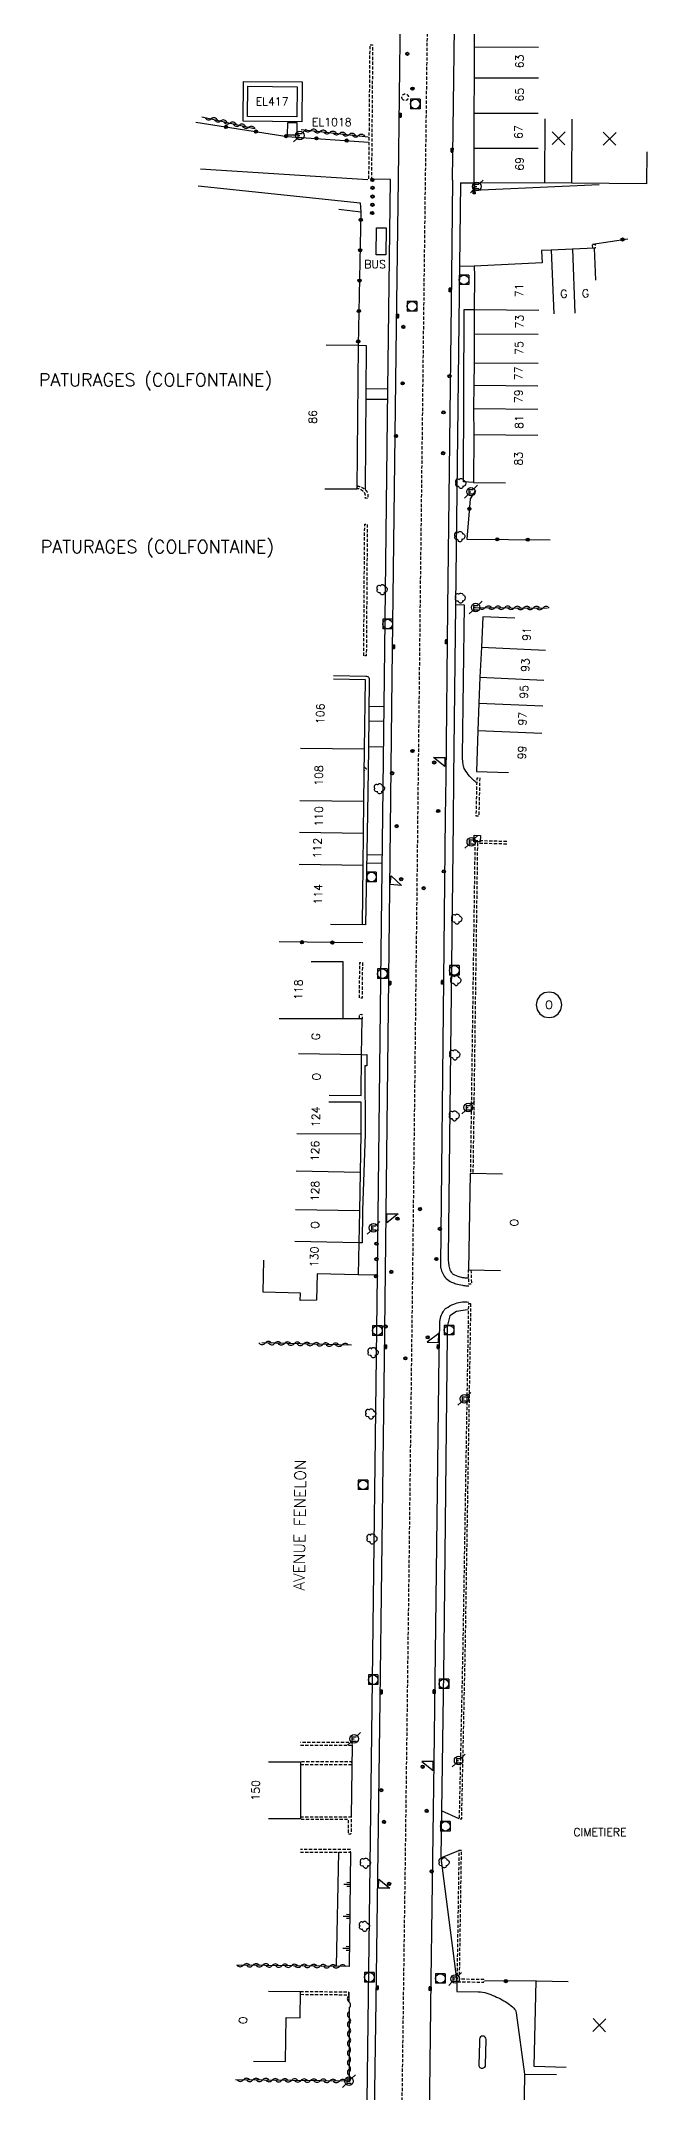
# Model space of a CAD drawing. Header units: millimetres. Extents: x 114000 to 119599, y 121000 to 124063.
# Drawn here: x 114014.6 to 114109.3, y 121495.6 to 121816.2 of the extents above; entities that cross this region are included whole.
import ezdxf
from ezdxf.enums import TextEntityAlignment as Align

# ---------------------------------------------------------------- set-up
doc = ezdxf.new("R2010")
doc.units = ezdxf.units.MM
doc.linetypes.add('DASHED', pattern=[0.75, 0.5, -0.25])
doc.layers.get('0').update_dxf_attribs({"linetype": 'CONTINUOUS'})
for name, color, linetype in [('W0001', 6, 'DASHED'), ('W0008', 7, 'CONTINUOUS'), ('W0100', 7, 'CONTINUOUS'), ('W0112', 1, 'DASHED'), ('W0211', 2, 'CONTINUOUS'), ('W0300', 7, 'CONTINUOUS'), ('W0310', 3, 'CONTINUOUS'), ('W0322', 7, 'CONTINUOUS'), ('W0400', 7, 'CONTINUOUS'), ('W0420', 7, 'CONTINUOUS'), ('W0471', 7, 'CONTINUOUS'), ('W0980', 7, 'CONTINUOUS'), ('W0984', 7, 'CONTINUOUS'), ('W0989', 7, 'CONTINUOUS'), ('W0991', 7, 'CONTINUOUS'), ('W1102', 7, 'CONTINUOUS')]:
    doc.layers.add(name, color=color, linetype=linetype)
doc.styles.get("Standard").update_dxf_attribs({"font": 'romans.shx', "width": 0.85})

# ---------------------------------------------------------------- blocks, each defined once
blk = doc.blocks.new('t310o')
at = {"color": 0, "linetype": 'Continuous'}
for centre, start, end in [((-0.5, 0.38), 216.8699, 323.1304), ((0.5, -0.37), 36.8699, 143.1303)]:
    blk.add_arc(centre, 0.625, start, end, dxfattribs=at)
blk = doc.blocks.new('t322o')
at = {"color": 0, "linetype": 'Continuous'}
for radius in [0.25, 0.15]:
    blk.add_circle((0, 0), radius, dxfattribs=at)
blk = doc.blocks.new('t991o')
at = {"color": 0, "linetype": 'Continuous'}
for p, q in [((-1, 1), (1, -1)), ((-1, -1), (1, 1))]:
    blk.add_line(p, q, dxfattribs=at)
blk = doc.blocks.new('t211o')
at = {"color": 0, "linetype": 'Continuous'}
for p, q in [((-0.29, 0.5), (-0.29, 0)), ((0, 1), (0, 0)), ((0.29, 0.5), (0.29, 0))]:
    blk.add_line(p, q, dxfattribs=at)
blk = doc.blocks.new('T471')
for p, q in [((-0.333334, 0.333334), (-0.333334, -0.333334)), ((-0.333334, 0.333334), (0.333334, 0.333334)), ((-0.333334, 0), (0, 0)), ((0.500001, 0.500001), (1.000002, 1.000002)), ((-0.500001, -0.500001), (-1.000002, -1.000002)), ((-0.333334, -0.333334), (0.333334, -0.333334))]:
    blk.add_line(p, q)
blk.add_ellipse((0, 0), major_axis=(0.471405, 0.471405), ratio=1, start_param=5.4977871438, end_param=11.780972451)
blk = doc.blocks.new('T400')
for p, q in [((-0.15, 0.3), (0.15, 0.3)), ((-0.15, -0.25), (-0.15, 0.3)), ((-0.15, 0.15), (0.15, 0.15)), ((-0.15, 0), (0.15, 0)), ((0.15, 0.3), (0.15, -0.25)), ((-0.15, -0.15), (0.15, -0.15)), ((-0.15, -0.25), (-0.15, -0.3)), ((-0.15, -0.3), (0.15, -0.3)), ((0.15, -0.3), (0.15, -0.25))]:
    blk.add_line(p, q)
blk = doc.blocks.new('T420')
for p, q in [((0.75, 0.75), (-0.75, 0.75)), ((-0.75, 0.75), (-0.75, -0.75)), ((0.75, 0.75), (0.75, -0.75)), ((0.75, -0.75), (-0.75, -0.75))]:
    blk.add_line(p, q)
blk.add_ellipse((0, 0), major_axis=(-0.53, 0.53), ratio=1, start_param=3.926991, end_param=10.210176)
blk = doc.blocks.new('T300')
for p, q in [((-0.8, 0.51), (-0.86, 0.34)), ((-0.86, 0.34), (-0.86, 0.17)), ((-0.86, 0.17), (-0.74, 0.06)), ((-0.69, 0.63), (-0.8, 0.51)), ((-0.8, -0.06), (-0.74, 0.06)), ((-0.74, 0.06), (-0.69, 0.11)), ((-0.57, 0.69), (-0.69, 0.63)), ((-0.46, 0.69), (-0.57, 0.69)), ((-0.29, 0.63), (-0.46, 0.69)), ((-0.29, 0.63), (-0.17, 0.74)), ((-0.23, 0.57), (-0.29, 0.63)), ((-0.17, 0.74), (-0.06, 0.8)), ((-0.06, 0.8), (0.06, 0.8)), ((0.06, 0.8), (0.23, 0.74)), ((0.23, 0.74), (0.34, 0.63)), ((0.34, 0.63), (0.4, 0.51)), ((0.46, 0.46), (0.34, 0.46)), ((0.4, 0.51), (0.4, 0.46)), ((0.57, 0.4), (0.46, 0.46)), ((0.57, 0.4), (0.69, 0.29)), ((0.69, 0.29), (0.74, 0.17)), ((0.74, 0.06), (0.69, -0.17)), ((0.74, 0.17), (0.74, 0.06)), ((-0.8, -0.17), (-0.8, -0.06)), ((-0.8, -0.23), (-0.8, -0.17)), ((-0.74, -0.34), (-0.8, -0.23)), ((-0.69, -0.4), (-0.74, -0.34)), ((-0.51, -0.46), (-0.69, -0.4)), ((-0.4, -0.46), (-0.51, -0.46)), ((-0.4, -0.46), (-0.34, -0.46)), ((-0.34, -0.46), (-0.34, -0.4)), ((-0.34, -0.51), (-0.34, -0.46)), ((-0.29, -0.63), (-0.34, -0.51)), ((-0.17, -0.74), (-0.29, -0.63)), ((-0.06, -0.8), (-0.17, -0.74)), ((0.06, -0.8), (-0.06, -0.8)), ((0.17, -0.74), (0.06, -0.8)), ((0.23, -0.69), (0.17, -0.74)), ((0.29, -0.46), (0.23, -0.46)), ((0.29, -0.63), (0.23, -0.69)), ((0.46, -0.4), (0.29, -0.46)), ((0.34, -0.51), (0.29, -0.63)), ((0.34, -0.51), (0.34, -0.46)), ((0.57, -0.34), (0.46, -0.4)), ((0.63, -0.29), (0.57, -0.34)), ((0.69, -0.17), (0.63, -0.29))]:
    blk.add_line(p, q)
blk = doc.blocks.new('t112o')
at = {"color": 0, "linetype": 'Continuous'}
for p, q in [((-0.5, 0.5), (0.5, 0.5)), ((-0.5, -0.5), (-0.5, 0.5)), ((0.5, 0.5), (0.5, -0.5)), ((0.5, -0.5), (-0.5, -0.5))]:
    blk.add_line(p, q, dxfattribs=at)

msp = doc.modelspace()

# ---------------------------------------------------------------- linework, layer by layer
at = {"layer": 'W0001', "flags": 128}
msp.add_lwpolyline([(114067.53, 121209.46), (114068.15, 121257.87), (114068.9, 121319.6), (114069.72, 121372.91), (114070.2, 121424.65), (114070.67, 121462.81), (114071.03, 121492.23), (114071.57, 121532.55), (114072.13, 121576.13), (114072.77, 121628.25), (114073.3, 121675.44), (114073.93, 121731.21), (114074.6, 121786.57), (114074.91, 121810.83), (114075.11, 121825.24), (114075.14, 121833.68), (114074.94, 121841.57), (114074.4, 121850.06), (114074.1, 121856.62), (114072.64, 121862.16), (114070.68, 121867.19), (114068.42, 121873.43), (114066.2, 121879.16), (114063.78, 121885.05), (114062.22, 121888.75)], dxfattribs=at)
at = {"layer": 'W0008', "flags": 128}
for points in [[(114078.92, 121794.5), (114079.4, 121830.26), (114079.67, 121851.25, -0.020975), (114079.77, 121852.93, -0.01763), (114080.03, 121854.91, -0.046432), (114080.46, 121856.53, -0.036779), (114081.33, 121858.45, -0.017078), (114082.18, 121859.88, -0.050628), (114082.53, 121860.32), (114086.78, 121864.7)], [(114078.94, 121794.5), (114078.74, 121779.52), (114078.16, 121727.59), (114077.85, 121701.24), (114077.78, 121694.99), (114077.5, 121669.57), (114077.02, 121625.06, 0.067752), (114077.09, 121624.51, 0.041019), (114077.39, 121623.65, 0.094773), (114077.94, 121622.88, 0.090118), (114078.76, 121622.33, 0.030498), (114079.46, 121622.07, 0.021791), (114080.46, 121621.82, 0.026412), (114080.85, 121621.77, 0.0173), (114081.45, 121621.73)], [(114080.19, 121794.08), (114080, 121781.11), (114079.36, 121728.11), (114079.06, 121701.18), (114079, 121694.28), (114078.62, 121658.5), (114078.23, 121626.19, 0.064055), (114078.43, 121624.45, 0.135143), (114078.85, 121623.71, 0.097024), (114079.24, 121623.45, 0.040626), (114080.32, 121623.09, 0.035077), (114080.83, 121623, 0.030851), (114081.41, 121622.98)], [(114082.61, 121700.39, -0.026223), (114081.98, 121700.93, -0.037119), (114081.58, 121701.37, -0.019799), (114080.82, 121702.43, -0.075649), (114080.68, 121702.75, -0.043303), (114080.54, 121703.48, -0.029757), (114080.49, 121704.55), (114080.79, 121728.09), (114079.36, 121728.11)], [(114060.34, 121717.07), (114065.39, 121717, -0.098397), (114065.62, 121716.96, -0.140323), (114065.75, 121716.86, -0.056629), (114065.88, 121716.65, -0.110096), (114065.91, 121716.52), (114065.8, 121705.57), (114065.58, 121692.39), (114065.35, 121678.15), (114064.85, 121678.17)], [(114074.99, 121465.56), (114075.6, 121513.32), (114076.05, 121547.39), (114076.22, 121560.07), (114076.82, 121610.99), (114076.92, 121615.88, -0.073558), (114077.1, 121616.93, -0.072908), (114077.58, 121617.89, -0.096327), (114077.94, 121618.25, -0.036498), (114079.11, 121618.9, -0.077079), (114080.16, 121619.2, -0.064359), (114081.47, 121619.2)], [(114081.28, 121618.01), (114079.52, 121617.74), (114078.5, 121617.04), (114078.08, 121615.4), (114078.1, 121614.14), (114077.54, 121565.08), (114077.2, 121539.73), (114077.09, 121532.37), (114079.61, 121513.02), (114079.59, 121511.51), (114082.94, 121511.45, -0.077828), (114084.29, 121511.22, -0.040652), (114086.68, 121510.19, -0.064237), (114088.48, 121508.91, -0.174817), (114088.86, 121508.18), (114090.15, 121498.6)]]:
    msp.add_lwpolyline(points, format="xyb", dxfattribs=at)
for points in [[(114066.54, 121478.37), (114066.99, 121510.04), (114067.56, 121553.01), (114068.27, 121610.26), (114068.91, 121665.05), (114069.49, 121716.79), (114070.17, 121771.54), (114070.46, 121794.6), (114070.8, 121820.62)], [(114065.69, 121794.56), (114039.57, 121796.22)], [(114039.19, 121793.62), (114064.5, 121790.95), (114064.62, 121789.56)], [(114061.63, 121402.1), (114064.4, 121401.92), (114064.72, 121428.14), (114065.02, 121447.42), (114065.04, 121453.05), (114065.07, 121456.64), (114065.36, 121477.97), (114066.31, 121551.74), (114067.22, 121623.42), (114067.73, 121669.55), (114068.29, 121716.76), (114068.84, 121761.84), (114069.23, 121794.58), (114066.27, 121794.66)], [(114101.85, 121793.75), (114082.27, 121792.85), (114082.29, 121794.03), (114080.16, 121794.01)], [(114080, 121781.11), (114082.31, 121781.04)], [(114082.19, 121747.25), (114080.62, 121747.34), (114080.73, 121774.28), (114082.31, 121774.26)], [(114064.17, 121768.69), (114065.43, 121768.65), (114065.28, 121746.13)], [(114068.81, 121760.22), (114065.37, 121760.24)], [(114068.84, 121761.84), (114065.38, 121761.86)], [(114068.23, 121712.22), (114065.87, 121712.25)], [(114068.2, 121709.92), (114065.84, 121709.94)], [(114068.15, 121705.91), (114065.8, 121705.93)], [(114067.94, 121687.71), (114065.51, 121687.75)], [(114067.95, 121689.04), (114065.53, 121689.08)], [(114064.69, 121657.81), (114065.52, 121657.86), (114065.52, 121656.11), (114065.2, 121656.11), (114065.25, 121645.48), (114064.86, 121633.52), (114064.78, 121628.45), (114064.29, 121628.47)], [(114067.22, 121623.42), (114064.16, 121623.47)], [(114063.26, 121550.07), (114063.09, 121538.76)], [(114079.95, 121538.49), (114077.2, 121539.73)], [(114077.09, 121532.37), (114079.92, 121533.53)]]:
    msp.add_lwpolyline(points, dxfattribs=at)
for points in [[(114046.26, 121809.92), (114055.44, 121809.83), (114055.38, 121803.61), (114046.2, 121803.7)], [(114077.73, 121702.89), (114075.97, 121704.26), (114077.73, 121704.27)], [(114069.2, 121684.42), (114069.32, 121685.8), (114070.95, 121684.28)], [(114068.65, 121632.98), (114070.43, 121632.97), (114068.67, 121631.58)], [(114076.74, 121612.9), (114076.76, 121614.31), (114074.98, 121612.93)], [(114074.14, 121547.42), (114075.87, 121546.02), (114075.91, 121547.41)], [(114069.11, 121527.62), (114067.35, 121527.66), (114067.4, 121529.03)]]:
    msp.add_lwpolyline(points, close=True, dxfattribs=at)
msp.add_lwpolyline([(114083.03, 121500.01, 0.200445), (114083.21, 121499.6, 0.244907), (114083.56, 121499.49, 0.148542), (114083.95, 121499.69, 0.196754), (114084.08, 121499.99), (114084.17, 121503.99, 0.198283), (114084.02, 121504.37, 0.199248), (114083.66, 121504.53, 0.198326), (114083.29, 121504.39, 0.20153), (114083.13, 121504.03), (114083.12, 121503.53)], format="xyb", close=True, dxfattribs=at)
at = {"layer": 'W0100', "flags": 128}
for points in [[(114109.29, 121798.91), (114109.24, 121793.91), (114097.54, 121794.02), (114093.35, 121794.04), (114082.29, 121794.03), (114082.31, 121799.5), (114082.32, 121804.97), (114082.34, 121810.49), (114082.36, 121815.3), (114082.38, 121820.48), (114082.44, 121825.56), (114087.44, 121825.5)], [(114101.31, 121778.88), (114101.07, 121783.87), (114097.64, 121783.71), (114094.32, 121783.57), (114092.83, 121783.51), (114092.92, 121781.55), (114082.31, 121781.04), (114082.33, 121779.51), (114082.31, 121774.26), (114082.3, 121770.48), (114082.28, 121765.96), (114082.26, 121762.44), (114082.22, 121758.8), (114082.25, 121754.73), (114082.19, 121747.25), (114087.19, 121747.21)], [(114059.18, 121768.74), (114064.17, 121768.69), (114063.99, 121746.19), (114058.99, 121746.23)], [(114088.63, 121726.04), (114083.63, 121726.25), (114083.43, 121721.52), (114083.21, 121716.81), (114083.04, 121712.76), (114082.86, 121708.51), (114082.69, 121702.09), (114087.68, 121701.95)], [(114059.85, 121678.22), (114064.85, 121678.17), (114064.95, 121687.39), (114065.03, 121692.4), (114065.09, 121697.41), (114065.18, 121705.6), (114065.33, 121716.44), (114060.33, 121716.51)], [(114059.64, 121651.52), (114064.64, 121651.48), (114064.69, 121657.81), (114064.8, 121663.45), (114061.84, 121663.46), (114061.84, 121672.35), (114056.84, 121672.35)], [(114059.62, 121650.51), (114064.62, 121650.49), (114064.59, 121645.45), (114064.47, 121639.47), (114064.38, 121633.47), (114064.29, 121628.47), (114064.16, 121623.47), (114057.76, 121623.63), (114057.65, 121619.48), (114055.12, 121619.44), (114055.15, 121620.59), (114049.35, 121620.74), (114049.47, 121625.74)], [(114086.7, 121639.18), (114081.7, 121639.27), (114081.4, 121624.23), (114086.4, 121624.13)], [(114050.17, 121547.35), (114055.17, 121547.35), (114055.16, 121538.48), (114050.16, 121538.48)], [(114096.68, 121499.64), (114091.68, 121499.76), (114092, 121513.17), (114097, 121513.05)], [(114047.83, 121500.59), (114052.83, 121500.53), (114052.91, 121507.42), (114055.13, 121507.39), (114055.18, 121511.45), (114050.18, 121511.51)], [(114090.14, 121498.6), (114089.91, 121481.25), (114094.91, 121481.18)], [(114090.15, 121498.6), (114095.14, 121498.53)]]:
    msp.add_lwpolyline(points, dxfattribs=at)
for points in [[(114054.66, 121809.09), (114054.62, 121804.38), (114046.89, 121804.44), (114046.94, 121809.15)], [(114054.62, 121803.49), (114054.59, 121801.49), (114053.13, 121801.52), (114053.17, 121803.51)], [(114067, 121782.81), (114067.02, 121787.03), (114068.53, 121787.02), (114068.5, 121782.8)]]:
    msp.add_lwpolyline(points, close=True, dxfattribs=at)
at = {"layer": 'W0112', "flags": 128}
for points in [[(114066.04, 121815.61), (114066.44, 121815.6), (114066.26, 121794.67), (114065.86, 121794.67)], [(114065.05, 121720.19), (114065.2, 121740.75), (114065.6, 121740.75), (114065.45, 121720.18)], [(114083.16, 121701.09), (114083.02, 121695.12), (114082.62, 121695.13), (114082.76, 121701.1)], [(114064.38, 121666.71), (114064.44, 121672.28), (114064.84, 121672.28), (114064.78, 121666.7)], [(114081.8, 121618.92), (114081.4, 121618.92), (114080.53, 121565.66), (114079.95, 121538.49), (114080.35, 121538.48), (114080.93, 121565.65)], [(114080.32, 121533.53), (114079.92, 121533.53), (114079.61, 121513.02), (114083.82, 121512.95), (114083.82, 121513.35), (114080.01, 121513.41)]]:
    msp.add_lwpolyline(points, close=True, dxfattribs=at)
msp.add_lwpolyline([(114071.17, 121807.07, -1), (114071.87, 121807.82, -1)], format="xyb", close=True, dxfattribs=at)
for points in [[(114100.81, 121783.86), (114100.78, 121784.48), (114101.18, 121784.5), (114101.21, 121783.87), (114101.07, 121783.86)], [(114065.14, 121702.8), (114065.46, 121702.49), (114065.13, 121702.18)], [(114087.39, 121691.15), (114082.42, 121691.29), (114081.7, 121639.27)], [(114087.38, 121690.75), (114082.81, 121690.88), (114082.1, 121639.27)], [(114064.4, 121663.45), (114064.37, 121664.15), (114064.77, 121664.16), (114064.8, 121663.45)], [(114081.8, 121624.22), (114081.87, 121621.99), (114081.47, 121621.98), (114081.4, 121624.23)], [(114055.17, 121550), (114063.25, 121549.99), (114063.25, 121550.39), (114055.17, 121550.4)], [(114055.17, 121546.97), (114063.17, 121546.96), (114063.17, 121547.36), (114055.17, 121547.37)], [(114055.16, 121538.77), (114063.09, 121538.76), (114063.06, 121536.06), (114062.66, 121536.06), (114062.69, 121538.36), (114055.16, 121538.37)], [(114055.15, 121533.26), (114062.99, 121533.25), (114062.99, 121533.65), (114055.15, 121533.66)], [(114055.18, 121511.05), (114062.72, 121510.98), (114062.72, 121511.38), (114055.18, 121511.45)]]:
    msp.add_lwpolyline(points, dxfattribs=at)
msp.add_lwpolyline([(114063.99, 121746.72, -0.03904), (114064.38, 121746.64, -0.04871), (114064.68, 121746.53, -0.030878), (114064.94, 121746.38, -0.022243), (114065.28, 121746.13, -0.153555), (114065.64, 121745.59, -0.118356), (114065.68, 121744.75), (114065.29, 121744.82, 0.118356), (114065.26, 121745.47, 0.153555), (114065.03, 121745.82, 0.022243), (114064.72, 121746.04, 0.030878), (114064.5, 121746.17, 0.04871), (114064.27, 121746.26, 0.03404), (114063.99, 121746.31)], format="xyb", dxfattribs=at)
at = {"layer": 'W0211', "flags": 128}
for points in [[(114061.12, 121533.25), (114060.76, 121515.43)], [(114062.99, 121533.25), (114062.75, 121515.4)]]:
    msp.add_lwpolyline(points, dxfattribs=at)
at = {"layer": 'W0310', "flags": 128}
for points in [[(114039.77, 121804.39), (114048, 121802.53)], [(114055.29, 121802.4), (114065.72, 121801.26)], [(114082.53, 121727.71), (114093.7, 121727.61)], [(114063.16, 121612.48), (114049.15, 121612.82)], [(114062.75, 121515.4), (114045.24, 121515.62)], [(114062.72, 121511.38), (114062.73, 121509.82)], [(114062.76, 121508.87), (114062.75, 121497.49), (114045.01, 121497.71)]]:
    msp.add_lwpolyline(points, dxfattribs=at)
at = {"layer": 'W0322', "flags": 128}
for points in [[(114038.83, 121803.52), (114053.1, 121801.33), (114065.78, 121800.43)], [(114061.16, 121789.95), (114064.62, 121789.56), (114064.17, 121768.69)], [(114100.78, 121784.48), (114106.29, 121785.34)], [(114082.53, 121746), (114081.66, 121744.68), (114081.16, 121738.4), (114094.16, 121738.29)], [(114064.9, 121675.31), (114051.84, 121675.46)], [(114092, 121513.17), (114083.9, 121513.08)]]:
    msp.add_lwpolyline(points, dxfattribs=at)
at = {"layer": 'W1102', "flags": 128}
for points in [[(114082.36, 121815.3), (114092.36, 121815.27)], [(114082.34, 121810.49), (114092.34, 121810.45)], [(114082.32, 121804.97), (114092.32, 121804.96)], [(114093.35, 121794.04), (114093.39, 121804.04)], [(114097.54, 121794.02), (114097.59, 121804.02)], [(114082.31, 121799.5), (114092.32, 121799.48)], [(114094.32, 121783.57), (114094.76, 121773.59)], [(114097.64, 121783.71), (114098.04, 121773.72)], [(114082.31, 121774.26), (114092.42, 121774.18)], [(114082.3, 121770.48), (114092.3, 121770.44)], [(114082.28, 121765.96), (114092.28, 121765.9)], [(114082.26, 121762.44), (114092.26, 121762.35)], [(114082.22, 121758.8), (114092.22, 121758.7)], [(114082.25, 121754.73), (114092.25, 121754.64)], [(114083.43, 121721.52), (114093.42, 121721.07)], [(114083.21, 121716.81), (114093.2, 121716.35)], [(114083.04, 121712.76), (114093.03, 121712.34)], [(114082.86, 121708.51), (114092.85, 121708.09)], [(114065.18, 121705.6), (114055.18, 121705.71)], [(114065.09, 121697.41), (114055.09, 121697.52)], [(114065.03, 121692.4), (114055.03, 121692.55)], [(114064.95, 121687.39), (114054.95, 121687.54)], [(114061.84, 121663.46), (114051.84, 121663.45)], [(114064.69, 121657.81), (114054.84, 121658.01)], [(114064.59, 121645.45), (114054.59, 121645.51)], [(114064.47, 121639.47), (114054.48, 121639.63)], [(114064.38, 121633.47), (114054.38, 121633.63)], [(114064.29, 121628.47), (114054.29, 121628.65)]]:
    msp.add_lwpolyline(points, dxfattribs=at)
msp.add_lwpolyline([(114095.99, 121665.64), (114095.84, 121666.41), (114095.41, 121667.06), (114094.76, 121667.49), (114093.99, 121667.64), (114093.23, 121667.49), (114092.58, 121667.06), (114092.15, 121666.41), (114091.99, 121665.64), (114092.15, 121664.88), (114092.58, 121664.23), (114093.23, 121663.79), (114093.99, 121663.64), (114094.76, 121663.79), (114095.41, 121664.23), (114095.84, 121664.88)], close=True, dxfattribs=at)

# ---------------------------------------------------------------- block references
at = {"layer": 'W0112', "rotation": 267.5647814535035}
msp.add_blockref('t112o', (114082.76, 121691.61), dxfattribs=at)
at = {"layer": 'W0211'}
for p, rotation in [((114062.92, 121528.25), 89.23669150637), ((114062.86, 121523.25), 89.23669150636987), ((114062.79, 121518.25), 89.23669150637)]:
    msp.add_blockref('t211o', p, dxfattribs=dict(at, rotation=rotation))
at = {"layer": 'W0300'}
for p in [(114080.24, 121747.09), (114080.09, 121738.79), (114067.96, 121730.49), (114080.17, 121729.17), (114067.53, 121699.4), (114079.62, 121679.02), (114079.48, 121669.43), (114079.31, 121657.82), (114079.23, 121648.29), (114066.55, 121611.29), (114066.18, 121601.72), (114066.38, 121582.18), (114065.36, 121531.53), (114077.63, 121531.6), (114065.19, 121521.66)]:
    msp.add_blockref('T300', p, dxfattribs=at)
at = {"layer": 'W0310'}
for p, rotation in [((114041.23, 121804.06), 347.2871301619028), ((114042.7, 121803.73), 347.2871301619028), ((114044.16, 121803.4), 347.2871301619028), ((114045.62, 121803.07), 347.2871301619028), ((114047.09, 121802.74), 347.2871301619028), ((114056.78, 121802.24), 353.7896240342603), ((114058.27, 121802.08), 353.7896240342603), ((114059.76, 121801.91), 353.7896240342603), ((114061.25, 121801.75), 353.7896240342603), ((114062.75, 121801.59), 353.7896240342603), ((114064.24, 121801.43), 353.7896240342603), ((114084.03, 121727.69), 359.5067047462499), ((114085.53, 121727.68), 359.5067047462499), ((114087.03, 121727.67), 359.5067047462499), ((114088.53, 121727.66), 359.5067047462499), ((114090.03, 121727.64), 359.5067047462499), ((114091.53, 121727.63), 359.5067047462499), ((114093.03, 121727.62), 359.5067047462499), ((114049.66, 121612.81), 178.5910293104103), ((114051.16, 121612.77), 178.5910293104103), ((114052.66, 121612.74), 178.5910293104103), ((114054.16, 121612.7), 178.5910293104103), ((114055.66, 121612.66), 178.5910293104103), ((114057.16, 121612.63), 178.5910293104103), ((114058.66, 121612.59), 178.5910293104103), ((114060.16, 121612.55), 178.5910293104103), ((114061.66, 121612.52), 178.5910293104103), ((114046.25, 121515.61), 179.2862844403118), ((114047.75, 121515.59), 179.2862844403118), ((114049.25, 121515.57), 179.2862844403118), ((114050.75, 121515.55), 179.2862844403118), ((114052.25, 121515.53), 179.2862844403118), ((114053.75, 121515.51), 179.2862844403118), ((114055.25, 121515.5), 179.2862844403118), ((114056.75, 121515.48), 179.2862844403118), ((114058.25, 121515.46), 179.2862844403118), ((114059.75, 121515.44), 179.2862844403118), ((114061.25, 121515.42), 179.2862844403118), ((114062.73, 121509.88), 270.2673122109723), ((114062.76, 121507.37), 269.9893899156924), ((114062.76, 121505.87), 269.9893899156924), ((114062.76, 121504.37), 269.9893899156924), ((114062.75, 121502.87), 269.9893899156924), ((114062.75, 121501.37), 269.9893899156924), ((114062.75, 121499.87), 269.9893899156924), ((114046.26, 121497.7), 179.2862844403519), ((114047.75, 121497.68), 179.2862844403519), ((114049.25, 121497.66), 179.2862844403519), ((114050.75, 121497.64), 179.2862844403519), ((114052.25, 121497.62), 179.2862844403519), ((114053.75, 121497.61), 179.2862844403519), ((114055.25, 121497.59), 179.2862844403519), ((114056.75, 121497.57), 179.2862844403519), ((114058.25, 121497.55), 179.2862844403519), ((114059.75, 121497.53), 179.2862844403519), ((114061.25, 121497.51), 179.2862844403519), ((114062.75, 121498.37), 269.9893899156924)]:
    msp.add_blockref('t310o', p, dxfattribs=dict(at, rotation=rotation))
at = {"layer": 'W0322'}
for p, rotation in [((114071.87, 121814.22), 227.0104034469929), ((114072.66, 121808.78), 227.0104034469986), ((114043.53, 121802.8), 351.2576403647672), ((114048.22, 121802.08), 351.2576403647672), ((114052.91, 121801.36), 351.2576403647672), ((114057.65, 121801.01), 355.925520063239), ((114062.39, 121800.67), 355.925520063239), ((114066.4, 121794.51), 227.0104034470046), ((114066.43, 121793.28), 227.0104034469986), ((114066.43, 121791.92), 227.0104034469929), ((114066.36, 121789.35), 227.0104034469986), ((114066.41, 121790.64), 227.0104034470046), ((114064.59, 121788.29), 268.7785934258157), ((114105.48, 121785.21), 8.80821864725567), ((114064.49, 121783.54), 268.7785934258157), ((114064.39, 121778.79), 268.7785934258157), ((114064.29, 121774.04), 268.7785934258157), ((114064.19, 121769.29), 268.7785934258157), ((114071.24, 121771.56), 227.0104034469986), ((114071.13, 121762.74), 227.0104034469929), ((114078.45, 121763.85), 227.0104034469986), ((114077.51, 121758.2), 227.0104034469986), ((114070.1, 121754.51), 227.010403446999), ((114077.45, 121751.82), 227.0104034469986), ((114081.54, 121743.13), 85.39359413381312), ((114085.91, 121738.36), 359.5067047462335), ((114090.66, 121738.32), 359.5067047462335), ((114072.66, 121705.3), 227.0104034469986), ((114069.48, 121701.82), 227.0104034469986), ((114076.06, 121703.5), 227.0104034469986), ((114076.69, 121695.92), 227.010403446999), ((114070.2, 121693.55), 227.0104034469929), ((114077.56, 121686.49), 227.0104034469986), ((114070.9, 121685.26), 227.0104034469986), ((114074.42, 121683.87), 227.0104034469929), ((114055.4, 121675.42), 179.3613099969511), ((114060.15, 121675.37), 179.3613099969511), ((114070.31, 121632.23), 227.0104034469986), ((114073.84, 121633.73), 227.0104034469986), ((114067.03, 121628.32), 227.0104034469986), ((114076.94, 121630.65), 227.0104034469986), ((114067.03, 121625.91), 227.0104034469986), ((114076.39, 121625.93), 227.0104034469929), ((114066.96, 121623.24), 227.0104034469986), ((114069.36, 121623.92), 227.0104034469986), ((114068.46, 121615.38), 227.0104034470046), ((114075.04, 121613.7), 227.0104034469986), ((114071.55, 121610.42), 227.0104034469929), ((114074.25, 121546.6), 227.0104034469929), ((114067.79, 121542.94), 227.0104034470046), ((114074.88, 121539.71), 227.0104034469986), ((114068.22, 121537.99), 227.0104034469986), ((114075.66, 121530.25), 227.0104034469929), ((114069.01, 121528.3), 227.0104034470046), ((114087.25, 121513.12), 180.6284461252175)]:
    msp.add_blockref('t322o', p, dxfattribs=dict(at, rotation=rotation))
at = {"layer": 'W0400'}
for p, rotation in [((114070.74, 121804.64), 359.2355191488827), ((114078.84, 121799.17), 359.2344166773973), ((114082.28, 121792.63), 181.4863818745481), ((114078.56, 121777.31), 179.3602414538386), ((114070.34, 121773.27), 359.2951740676953), ((114069.7, 121721.59), 359.2892242331952), ((114077.95, 121722.36), 179.3443877773087), ((114069.11, 121669.06), 359.3544167302035), ((114077.35, 121669.16), 179.3743242860107), ((114068.45, 121612.23), 359.3342936079441), ((114076.7, 121612.25), 358.8241156767489), ((114067.78, 121558.3), 359.2899771744304), ((114076.05, 121558.33), 179.2167698490334), ((114067.17, 121512.09), 359.2367253854884), ((114075.44, 121511.94), 179.2628741062979)]:
    msp.add_blockref('T400', p, dxfattribs=dict(at, rotation=rotation))
at = {"layer": 'W0420'}
for p in [(114073.09, 121806.39), (114080.7, 121778.91), (114072.58, 121774.78), (114068.79, 121725.12), (114066.26, 121685.62), (114067.96, 121670.5), (114079.2, 121671.02), (114067.18, 121614.75), (114078.38, 121614.81), (114064.95, 121590.65), (114066.52, 121560.19), (114077.57, 121559.56), (114077.81, 121537.31), (114065.93, 121513.71), (114077.02, 121513.52)]:
    msp.add_blockref('T420', p, dxfattribs=at)
at = {"layer": 'W0471'}
for p in [(114055.08, 121801.46), (114082.71, 121793.5), (114081.8, 121745.81), (114082.53, 121727.71), (114081.85, 121691.11), (114081.37, 121649.59), (114066.59, 121630.8), (114080.76, 121604.09), (114063.54, 121550.95), (114079.87, 121547.57), (114079.32, 121513.45), (114062.75, 121497.49)]:
    msp.add_blockref('T471', p, dxfattribs=at)
at = {"layer": 'W0991'}
for p, rotation in [((114095.48, 121801.03), 89.55402146517751), ((114103.45, 121800.96), 89.44959052162717), ((114101.84, 121506.23), 358.6508755819164)]:
    msp.add_blockref('t991o', p, dxfattribs=dict(at, rotation=rotation))

# ---------------------------------------------------------------- texts
at = {"layer": 'W0980'}
for p in [(114032.52, 121763.15), (114032.82, 121737.07)]:
    msp.add_text('PATURAGES (COLFONTAINE)', height=2, dxfattribs=at).set_placement(p, align=Align.MIDDLE)
at = {"layer": 'W0984'}
for s, p in [('EL417', (114050.74, 121806.77)), ('EL1018', (114060.06, 121803.56)), ('BUS', (114066.82, 121781.35)), ('CIMETIERE', (114101.95, 121536.38))]:
    msp.add_text(s, height=1.25, dxfattribs=at).set_placement(p, align=Align.MIDDLE)
at = {"layer": 'W0989'}
msp.add_text('AVENUE FENELON', height=1.75, rotation=89.371, dxfattribs=at).set_placement((114055.04, 121584.36), align=Align.MIDDLE)
at = {"layer": 'W0991'}
for s, rotation, p in [('63', 89.3324, (114089.39, 121813.03)), ('65', 89.3324, (114089.39, 121807.83)), ('67', 89.3324, (114089.23, 121802)), ('69', 89.3324, (114089.39, 121797.03)), ('71', 89.8199, (114089.31, 121777.27)), ('G', 2.7739, (114096.3, 121776.73)), ('G', 2.7739, (114099.68, 121776.8)), ('73', 89.8199, (114089.38, 121772.38)), ('75', 89.8199, (114089.31, 121768.26)), ('77', 89.8199, (114089.23, 121764.3)), ('79', 89.8199, (114089.23, 121760.73)), ('86', 89.5287, (114057.08, 121757.5)), ('81', 89.8199, (114089.31, 121756.69)), ('83', 89.8199, (114089.22, 121750.96)), ('91', 87.5245, (114090.52, 121723.58)), ('93', 87.5245, (114090.31, 121718.73)), ('95', 87.5245, (114090.08, 121714.54)), ('106', 89.1737, (114058.26, 121711.11)), ('97', 87.5245, (114089.85, 121710.34)), ('99', 87.5245, (114089.77, 121705.06)), ('108', 89.1737, (114058.03, 121701.47)), ('110', 89.1737, (114058.03, 121695.08)), ('112', 89.1737, (114057.8, 121690.12)), ('114', 89.1737, (114057.91, 121682.91)), ('118', 89.1737, (114054.84, 121668.01)), ('G', 89.1737, (114057.56, 121660.68)), ('O', 89.1737, (114057.68, 121654.41)), ('124', 89.1737, (114057.56, 121648.14)), ('126', 89.1737, (114057.44, 121642.82)), ('128', 89.1737, (114057.44, 121636.56)), ('O', 89.1737, (114057.44, 121631.24)), ('O', 88.866, (114088.55, 121631.61)), ('130', 89.1737, (114057.32, 121626.27)), ('150', 89.224, (114048.16, 121542.92)), ('O', 89.224, (114046.19, 121506.99))]:
    msp.add_text(s, height=1.25, rotation=rotation, dxfattribs=at).set_placement(p, align=Align.MIDDLE)
msp.add_text('O', height=1.25, dxfattribs=at).set_placement((114093.99, 121665.64), align=Align.MIDDLE)

doc.saveas('drawing.dxf')
